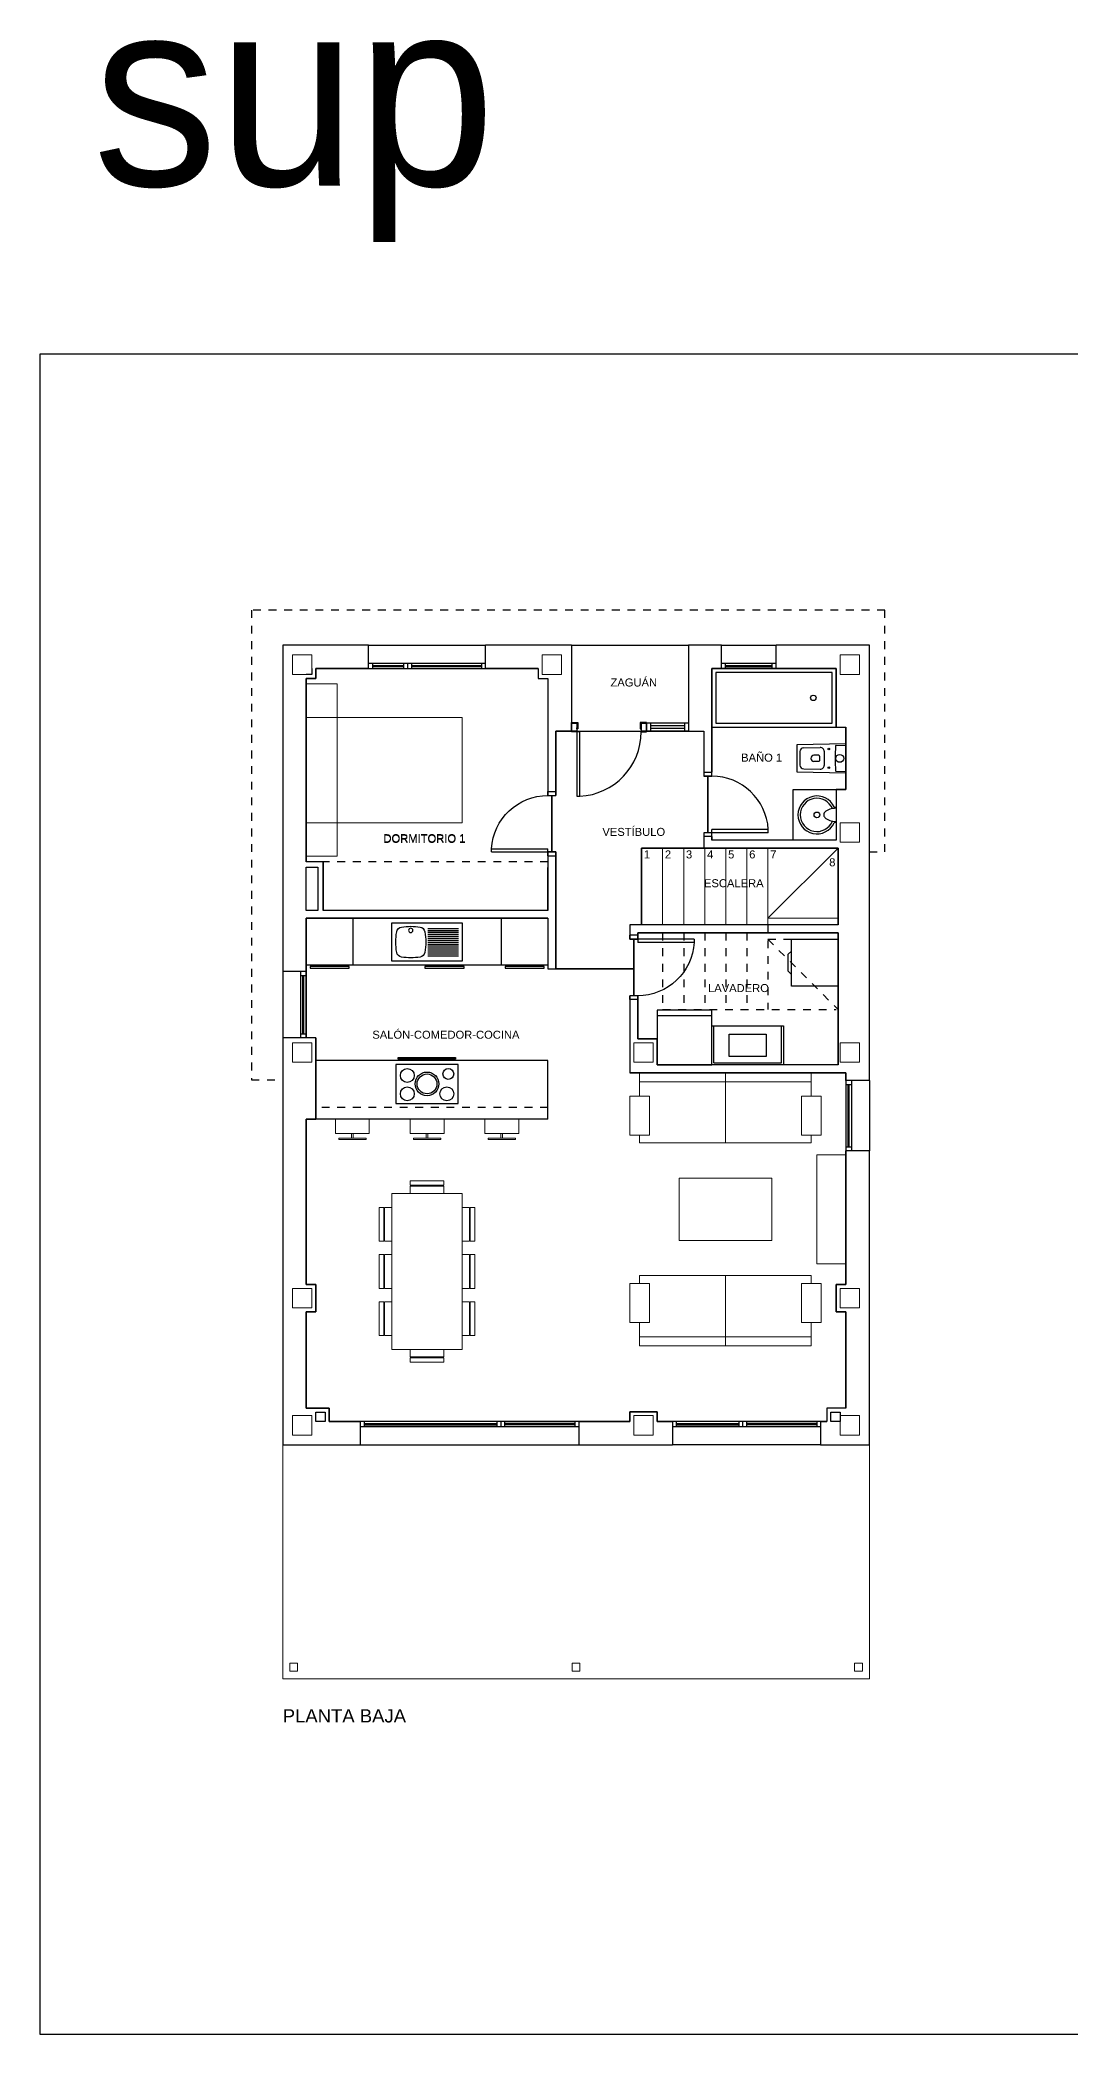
# Model space of a CAD drawing. Header units: millimetres. Extents: x 441156 to 441653, y 4514887 to 4515266.
# Drawn here: x 441363.37 to 441376.58, y 4514887.45 to 4514913.01 of the extents above; entities that cross this region are included whole.
import ezdxf
from ezdxf.enums import TextEntityAlignment as Align

# ---------------------------------------------------------------- set-up
doc = ezdxf.new("R2010")
doc.units = ezdxf.units.MM
doc.linetypes.add('CONTINUA', pattern=[0])
doc.linetypes.add('RAYITAS', pattern=[0.375, 0.25, -0.125])
doc.layers.add('01_cartela', color=6, linetype='Continuous', plot=False)
doc.layers.add('01_superficies', color=30, linetype='Continuous', plot=False)
for name, color, linetype, lineweight in [('01_muebles_B', 254, 'Continuous', 5), ('01_pilares baja', 5, 'Continuous', 20), ('01_varios', 4, 'Continuous', 0)]:
    doc.layers.add(name, color=color, linetype=linetype, lineweight=lineweight)
for name, color, linetype in [('01_muros', 1, 'Continuous'), ('01_proyección', 4, 'RAYITAS'), ('01_puertas', 2, 'Continuous'), ('01_sanitarios', 250, 'Continuous'), ('01_tabiques', 3, 'Continuous'), ('01_texto cartela', 5, 'Continuous'), ('01_textos', 7, 'Continuous'), ('01_ventanas', 2, 'Continuous')]:
    doc.layers.add(name, color=color, linetype=linetype)
doc.styles.add('Century Gothic_6', font='', dxfattribs={"height": 11})
doc.styles.add('Estilo1', font='swissel.ttf')
doc.styles.add('NIEVES2', font='sanss___.ttf')
doc.styles.get('Century Gothic_6').set_extended_font_data('Century Gothic')

# ---------------------------------------------------------------- blocks, each defined once
blk = doc.blocks.new('P725-10')
for p, q in [((-0.05, 0.824), (-0.091, 0.824)), ((-0.091, 0.824), (-0.091, 0.1)), ((-0.05, 0.824), (-0.05, 0)), ((-0.775, 0.1), (-0.825, 0.1)), ((-0.825, 0), (-0.775, 0)), ((-0.775, 0.1), (-0.775, 0)), ((0, 0.1), (-0.091, 0.1)), ((-0.05, 0), (0, 0))]:
    blk.add_line(p, q)
blk.add_arc((-0.05, 0.1), 0.725, 93.2758, 180)
blk = doc.blocks.new('duravit inodoro cisterna')
at = {"layer": '01_sanitarios', "linetype": 'Continuous'}
for p, q in [((-0.136, 0.541), (-0.14, 0.331)), ((0.086, 0.59), (-0.086, 0.59)), ((0.136, 0.541), (0.14, 0.331)), ((0.09, 0.28), (-0.09, 0.28)), ((-0.04, 0.35), (-0.04, 0.41)), ((0.03, 0.34), (-0.03, 0.34)), ((0.04, 0.35), (0.04, 0.41)), ((-0.166, 0.127), (-0.168, 0)), ((0.166, 0.127), (0.168, 0))]:
    blk.add_line(p, q, dxfattribs=at)
at = {"layer": '01_sanitarios', "linetype": 'Continuous', "flags": 128}
blk.add_lwpolyline([(0.181, 0, 0.414214), (0.185, 0.004), (0.185, 0.005), (0.175, 0.626, 0.436396), (0.171, 0.63), (-0.171, 0.63, 0.436396), (-0.175, 0.626), (-0.185, 0.005), (-0.185, 0.004, 0.414214), (-0.181, 0)], format="xyb", close=True, dxfattribs=at)
at = {"layer": '01_sanitarios', "linetype": 'Continuous'}
for centre, radius in [((-0.12, 0.22), 0.01), ((0, 0.08), 0.051), ((0.12, 0.22), 0.01)]:
    blk.add_circle(centre, radius, dxfattribs=at)
for centre, radius, start, end in [((-0.086, 0.54), 0.05, 90, 179.076), ((0.086, 0.54), 0.05, 0.924, 90), ((-0.09, 0.33), 0.05, 179.076, 270), ((0, 0.41), 0.04, 0, 180), ((-0.03, 0.35), 0.01, 180, 270), ((0.03, 0.35), 0.01, 270, 0), ((0.09, 0.33), 0.05, 270, 0.924), ((-0.159, 0.127), 0.007, 93.0641, 179.076), ((0, -2.844), 2.982, 86.9359, 93.0641), ((0.159, 0.127), 0.007, 0.924, 86.9359)]:
    blk.add_arc(centre, radius, start, end, dxfattribs=at)
blk = doc.blocks.new('lav-encimera 2')
at = {"layer": '01_sanitarios'}
for p, q in [((-0.174, -0.017), (-0.174, 0.017)), ((-0.003, 0.107), (-0.019, 0.107)), ((0, 0.104), (0, -0.104)), ((-0.003, -0.107), (-0.019, -0.107))]:
    blk.add_line(p, q, dxfattribs=at)
blk.add_circle((-0.275, 0), 0.04, dxfattribs=at)
for centre, radius, start, end in [((-0.275, 0), 0.27, 24.8749, 335.1251), ((-0.275, 0), 0.237, 22.0656, 338.0564), ((-0.122, 0), 0.0553, 135.6956, 162.5904), ((-0.047, -0.072), 0.159, 106.8165, 135.6956), ((-0.003, -0.217), 0.311, 89.383, 106.8165), ((-0.018, 0.121), 0.0142, 210.5291, 266.214), ((-0.003, 0.104), 0.003, 360, 83.3159), ((-0.122, 0), 0.0553, 197.9532, 224.3044), ((-0.047, 0.073), 0.159, 224.3044, 253.1835), ((-0.003, 0.218), 0.311, 253.1835, 270.617), ((-0.018, -0.121), 0.0142, 93.786, 149.4709), ((-0.003, -0.104), 0.003, 276.6841, 360)]:
    blk.add_arc(centre, radius, start, end, dxfattribs=at)
blk = doc.blocks.new('lavadora')
blk.add_lwpolyline([(0.6, 0), (0, 0), (0, 0.6), (0.6, 0.6)], close=True)
blk.add_lwpolyline([(0.6, 0.45), (0.64, 0.41), (0.64, 0.19), (0.6, 0.15)])
blk = doc.blocks.new('5-fuegos')
blk.add_lwpolyline([(-0.4, -0.25), (0.4, -0.25), (0.4, 0.25), (-0.4, 0.25)], close=True)
for centre, radius in [((-0.253, 0.107), 0.089), ((0, 0), 0.152), ((0, 0), 0.127), ((0.273, 0.127), 0.0693), ((-0.253, -0.127), 0.089), ((0.253, -0.127), 0.089)]:
    blk.add_circle(centre, radius)
blk = doc.blocks.new('A$C0D2B3CAA')
at = {"layer": '01_sanitarios', "ltscale": 0.5}
for p, q in [((0.49, 0.9), (0, 0.9)), ((0, 0.9), (0, 0)), ((0.07, 0.459), (0.07, 0.855)), ((0.095, 0.459), (0.095, 0.855)), ((0.12, 0.459), (0.12, 0.855)), ((0.145, 0.459), (0.145, 0.855)), ((0.17, 0.459), (0.17, 0.855)), ((0.195, 0.459), (0.195, 0.855)), ((0.22, 0.459), (0.22, 0.855)), ((0.245, 0.459), (0.245, 0.855)), ((0.27, 0.459), (0.27, 0.855)), ((0.295, 0.459), (0.295, 0.855)), ((0.32, 0.459), (0.32, 0.855)), ((0.345, 0.459), (0.345, 0.855)), ((0.37, 0.459), (0.37, 0.855)), ((0.395, 0.459), (0.395, 0.855)), ((0.42, 0.459), (0.42, 0.855)), ((0.49, 0), (0.49, 0.9)), ((0, 0), (0.49, 0))]:
    blk.add_line(p, q, dxfattribs=at)
blk.add_circle((0.394, 0.242), 0.0275, dxfattribs=at)
for centre, radius, start, end in [((0.793, 0.242), 0.75, 170.9213, 189.0787), ((0.126, 0.349), 0.075, 100.1148, 170.9213), ((0.245, -0.316), 0.75, 79.8852, 100.1148), ((0.364, 0.349), 0.075, 9.0787, 79.8852), ((-0.303, 0.242), 0.75, 350.9213, 9.0787), ((0.126, 0.135), 0.075, 189.0787, 259.8852), ((0.245, 0.8), 0.75, 259.8852, 280.1148), ((0.364, 0.135), 0.075, 280.1148, 350.9213)]:
    blk.add_arc(centre, radius, start, end, dxfattribs=at)

msp = doc.modelspace()

# ---------------------------------------------------------------- linework, layer by layer
for p, q in [((441366.859, 4514904.95), (441366.859, 4514904.875)), ((441366.859, 4514904.875), (441366.784, 4514904.875))]:
    msp.add_line(p, q)
at = {"layer": '01_cartela', "color": 1}
msp.add_lwpolyline([(441363.372, 4514908.981), (441363.372, 4514887.446), (441394.01, 4514887.446), (441394.01, 4514908.981)], close=True, dxfattribs=at)
at = {"layer": '01_muebles_B', "linetype": 'CONTINUA'}
for p, q in [((441367.184, 4514904.325), (441367.184, 4514902.975)), ((441373.259, 4514899.655), (441371.059, 4514899.655)), ((441372.159, 4514899.77), (441372.159, 4514898.87)), ((441372.159, 4514896.27), (441372.159, 4514897.17)), ((441373.259, 4514896.385), (441371.059, 4514896.385))]:
    msp.add_line(p, q, dxfattribs=at)
for points in [[(441366.784, 4514904.325), (441366.784, 4514904.755), (441367.184, 4514904.755), (441367.184, 4514904.325)], [(441368.784, 4514902.975), (441366.784, 4514902.975), (441366.784, 4514904.325), (441368.784, 4514904.325)], [(441366.784, 4514902.975), (441366.784, 4514902.544), (441367.184, 4514902.544), (441367.184, 4514902.975)], [(441370.934, 4514899.47), (441370.934, 4514898.97), (441371.184, 4514898.97), (441371.184, 4514899.47)], [(441373.384, 4514899.47), (441373.384, 4514898.97), (441373.134, 4514898.97), (441373.134, 4514899.47)], [(441367.552, 4514898.913), (441367.552, 4514898.933), (441367.202, 4514898.933), (441367.202, 4514898.913)], [(441367.386, 4514898.933), (441367.386, 4514898.989), (441367.366, 4514898.989), (441367.366, 4514898.933)], [(441368.159, 4514898.913), (441368.159, 4514898.933), (441368.509, 4514898.933), (441368.509, 4514898.913)], [(441368.324, 4514898.933), (441368.324, 4514898.989), (441368.344, 4514898.989), (441368.344, 4514898.933)], [(441369.116, 4514898.913), (441369.116, 4514898.933), (441369.466, 4514898.933), (441369.466, 4514898.913)], [(441369.281, 4514898.933), (441369.281, 4514898.989), (441369.301, 4514898.989), (441369.301, 4514898.933)], [(441373.704, 4514897.321), (441373.33, 4514897.321), (441373.33, 4514898.718), (441373.704, 4514898.718)], [(441368.118, 4514898.385), (441368.55, 4514898.385), (441368.55, 4514898.327), (441368.118, 4514898.327)], [(441368.118, 4514898.316), (441368.55, 4514898.316), (441368.55, 4514898.222), (441368.118, 4514898.222)], [(441372.753, 4514897.62), (441372.753, 4514898.42), (441371.564, 4514898.42), (441371.564, 4514897.62)], [(441367.721, 4514897.611), (441367.721, 4514898.043), (441367.779, 4514898.043), (441367.779, 4514897.611)], [(441367.79, 4514897.611), (441367.79, 4514898.043), (441367.884, 4514898.043), (441367.884, 4514897.611)], [(441367.884, 4514896.222), (441367.884, 4514898.222), (441368.784, 4514898.222), (441368.784, 4514896.222)], [(441368.878, 4514897.611), (441368.878, 4514898.043), (441368.784, 4514898.043), (441368.784, 4514897.611)], [(441368.947, 4514897.611), (441368.947, 4514898.043), (441368.889, 4514898.043), (441368.889, 4514897.611)], [(441367.721, 4514897.006), (441367.721, 4514897.438), (441367.779, 4514897.438), (441367.779, 4514897.006)], [(441367.79, 4514897.006), (441367.79, 4514897.438), (441367.884, 4514897.438), (441367.884, 4514897.006)], [(441368.878, 4514897.006), (441368.878, 4514897.438), (441368.784, 4514897.438), (441368.784, 4514897.006)], [(441368.947, 4514897.006), (441368.947, 4514897.438), (441368.889, 4514897.438), (441368.889, 4514897.006)], [(441370.934, 4514896.569), (441370.934, 4514897.069), (441371.184, 4514897.069), (441371.184, 4514896.569)], [(441373.384, 4514896.569), (441373.384, 4514897.069), (441373.134, 4514897.069), (441373.134, 4514896.569)], [(441367.721, 4514896.401), (441367.721, 4514896.833), (441367.779, 4514896.833), (441367.779, 4514896.401)], [(441367.79, 4514896.401), (441367.79, 4514896.833), (441367.884, 4514896.833), (441367.884, 4514896.401)], [(441368.878, 4514896.401), (441368.878, 4514896.833), (441368.784, 4514896.833), (441368.784, 4514896.401)], [(441368.947, 4514896.401), (441368.947, 4514896.833), (441368.889, 4514896.833), (441368.889, 4514896.401)], [(441368.118, 4514896.128), (441368.55, 4514896.128), (441368.55, 4514896.222), (441368.118, 4514896.222)], [(441368.118, 4514896.059), (441368.55, 4514896.059), (441368.55, 4514896.117), (441368.118, 4514896.117)]]:
    msp.add_lwpolyline(points, close=True, dxfattribs=at)
for points in [[(441371.059, 4514899.47), (441371.059, 4514899.77), (441373.259, 4514899.77), (441373.259, 4514899.47)], [(441367.159, 4514899.175), (441367.159, 4514898.989), (441367.594, 4514898.989), (441367.594, 4514899.175)], [(441368.552, 4514899.175), (441368.552, 4514898.989), (441368.117, 4514898.989), (441368.117, 4514899.175)], [(441369.509, 4514899.175), (441369.509, 4514898.989), (441369.074, 4514898.989), (441369.074, 4514899.175)], [(441373.259, 4514898.97), (441373.259, 4514898.87), (441371.059, 4514898.87), (441371.059, 4514898.97)], [(441373.259, 4514897.069), (441373.259, 4514897.17), (441371.059, 4514897.17), (441371.059, 4514897.069)], [(441371.059, 4514896.569), (441371.059, 4514896.27), (441373.259, 4514896.27), (441373.259, 4514896.569)]]:
    msp.add_lwpolyline(points, dxfattribs=at)
at = {"layer": '01_muros'}
for p, q in [((441366.484, 4514905.25), (441366.484, 4514901.067)), ((441367.584, 4514905.25), (441366.484, 4514905.25)), ((441367.584, 4514904.95), (441367.584, 4514905.25)), ((441370.184, 4514905.25), (441369.084, 4514905.25)), ((441369.084, 4514904.95), (441369.084, 4514905.25)), ((441370.184, 4514905.25), (441370.184, 4514904.15)), ((441371.684, 4514905.25), (441371.684, 4514904.15)), ((441372.109, 4514905.25), (441371.684, 4514905.25)), ((441372.109, 4514904.95), (441372.109, 4514905.25)), ((441374.004, 4514905.25), (441372.809, 4514905.25)), ((441372.809, 4514904.95), (441372.809, 4514905.25)), ((441374.004, 4514899.67), (441374.004, 4514905.25)), ((441366.784, 4514901.067, 0), (441366.484, 4514901.067, 0)), ((441366.484, 4514900.217), (441366.484, 4514895)), ((441366.909, 4514900.217, 0), (441366.484, 4514900.217, 0)), ((441374.004, 4514899.67, 0), (441373.704, 4514899.67, 0)), ((441374.004, 4514898.77, 0), (441373.704, 4514898.77, 0)), ((441374.004, 4514895), (441374.004, 4514898.77)), ((441367.479, 4514895.3), (441367.479, 4514895)), ((441370.279, 4514895.3, 0), (441370.279, 4514895, 0)), ((441371.479, 4514895.3, 0), (441371.479, 4514895, 0)), ((441373.379, 4514895.3, 0), (441373.379, 4514895, 0)), ((441366.484, 4514895), (441367.479, 4514895)), ((441370.279, 4514895, 0), (441371.479, 4514895, 0)), ((441373.379, 4514895), (441374.004, 4514895))]:
    msp.add_line(p, q, dxfattribs=at)
at = {"layer": '01_pilares baja'}
for points in [[(441366.859, 4514904.875), (441366.609, 4514904.875), (441366.609, 4514905.125), (441366.859, 4514905.125), (441366.859, 4514904.875)], [(441370.059, 4514904.875), (441369.809, 4514904.875), (441369.809, 4514905.125), (441370.059, 4514905.125), (441370.059, 4514904.875)], [(441373.629, 4514905.125), (441373.879, 4514905.125), (441373.879, 4514904.875), (441373.629, 4514904.875), (441373.629, 4514905.125)], [(441373.629, 4514902.975), (441373.879, 4514902.975), (441373.879, 4514902.725), (441373.629, 4514902.725), (441373.629, 4514902.975)], [(441366.859, 4514899.905), (441366.609, 4514899.905), (441366.609, 4514900.155), (441366.859, 4514900.155), (441366.859, 4514899.905)], [(441371.234, 4514899.905), (441370.984, 4514899.905), (441370.984, 4514900.155), (441371.234, 4514900.155), (441371.234, 4514899.905)], [(441373.629, 4514899.905), (441373.879, 4514899.905), (441373.879, 4514900.155), (441373.629, 4514900.155), (441373.629, 4514899.905)], [(441366.859, 4514896.755), (441366.609, 4514896.755), (441366.609, 4514897.005), (441366.859, 4514897.005), (441366.859, 4514896.755)], [(441373.629, 4514896.755), (441373.879, 4514896.755), (441373.879, 4514897.005), (441373.629, 4514897.005), (441373.629, 4514896.755)], [(441366.859, 4514895.125), (441366.609, 4514895.125), (441366.609, 4514895.375), (441366.859, 4514895.375), (441366.859, 4514895.125)], [(441371.234, 4514895.125), (441370.984, 4514895.125), (441370.984, 4514895.375), (441371.234, 4514895.375), (441371.234, 4514895.125)], [(441373.629, 4514895.125), (441373.879, 4514895.125), (441373.879, 4514895.375), (441373.629, 4514895.375), (441373.629, 4514895.125)]]:
    msp.add_lwpolyline(points, close=True, dxfattribs=at)
at = {"layer": '01_proyección', "color": 120, "ltscale": 0.25}
for p, q in [((441369.884, 4514902.475), (441367.004, 4514902.475)), ((441372.704, 4514901.665), (441372.704, 4514900.58)), ((441371.354, 4514901.565), (441371.354, 4514900.58)), ((441371.624, 4514901.565), (441371.624, 4514900.58)), ((441371.894, 4514901.565), (441371.894, 4514900.58)), ((441372.164, 4514901.565), (441372.164, 4514900.58)), ((441372.434, 4514901.565), (441372.434, 4514900.58)), ((441372.704, 4514901.48), (441373.604, 4514901.48)), ((441372.704, 4514901.48), (441373.604, 4514900.58)), ((441371.354, 4514900.58), (441373.579, 4514900.58)), ((441369.884, 4514899.325), (441366.909, 4514899.325))]:
    msp.add_line(p, q, dxfattribs=at)
at = {"layer": '01_proyección', "color": 120, "ltscale": 0.25, "elevation": 0}
msp.add_lwpolyline([(441374.004, 4514902.6), (441374.204, 4514902.6), (441374.204, 4514905.7), (441366.084, 4514905.7), (441366.084, 4514899.68), (441366.484, 4514899.68)], dxfattribs=at)
at = {"layer": '01_puertas', "color": 2, "linetype": 'CONTINUA'}
for p, q in [((441370.194, 4514904.15), (441370.254, 4514904.15)), ((441370.254, 4514904.18), (441370.254, 4514904.15)), ((441370.269, 4514904.25), (441370.269, 4514904.19)), ((441371.064, 4514904.25), (441371.064, 4514904.19)), ((441371.079, 4514904.18), (441371.079, 4514904.15)), ((441371.149, 4514904.25), (441371.149, 4514904.15)), ((441371.684, 4514904.25), (441371.149, 4514904.25)), ((441371.684, 4514904.15), (441371.149, 4514904.15)), ((441371.199, 4514904.25), (441371.199, 4514904.15)), ((441371.634, 4514904.217), (441371.199, 4514904.217)), ((441371.634, 4514904.182), (441371.199, 4514904.182)), ((441371.634, 4514904.25), (441371.634, 4514904.15))]:
    msp.add_line(p, q, dxfattribs=at)
for points in [[(441370.269, 4514904.26), (441370.269, 4514904.25), (441370.184, 4514904.25), (441370.184, 4514904.26)], [(441370.254, 4514904.15), (441370.184, 4514904.15), (441370.184, 4514904.25), (441370.254, 4514904.25)], [(441370.254, 4514904.15), (441370.254, 4514904.14), (441370.184, 4514904.14), (441370.184, 4514904.15)], [(441370.269, 4514904.19), (441370.269, 4514904.18), (441370.254, 4514904.18), (441370.254, 4514904.19)], [(441370.254, 4514904.14), (441370.254, 4514903.315), (441370.294, 4514903.315), (441370.294, 4514904.14)], [(441371.064, 4514904.26), (441371.064, 4514904.25), (441371.149, 4514904.25), (441371.149, 4514904.26)], [(441371.064, 4514904.19), (441371.064, 4514904.18), (441371.079, 4514904.18), (441371.079, 4514904.19)], [(441371.079, 4514904.15), (441371.079, 4514904.14), (441371.149, 4514904.14), (441371.149, 4514904.15)]]:
    msp.add_lwpolyline(points, close=True, dxfattribs=at)
for points in [[(441371.079, 4514904.25), (441371.079, 4514904.15)], [(441371.149, 4514904.15), (441371.149, 4514904.25)]]:
    msp.add_lwpolyline(points, dxfattribs=at)
msp.add_arc((441370.252, 4514904.14), 0.827, 272.8856, 359.9505, dxfattribs=at)
at = {"layer": '01_sanitarios', "linetype": 'CONTINUA'}
for p, q in [((441373.029, 4514903.401, 0), (441373.579, 4514903.401, 0)), ((441373.029, 4514902.75), (441373.029, 4514903.401)), ((441367.384, 4514901.75), (441367.384, 4514901.15)), ((441369.284, 4514901.75), (441369.284, 4514901.15)), ((441369.884, 4514901.15), (441366.784, 4514901.15)), ((441371.984, 4514900.5), (441371.284, 4514900.5)), ((441372.009, 4514899.895), (441372.009, 4514900.37)), ((441372.879, 4514899.895), (441372.879, 4514900.37)), ((441369.884, 4514899.925), (441366.909, 4514899.925)), ((441369.884, 4514899.175), (441369.884, 4514899.925)), ((441372.009, 4514899.895), (441372.879, 4514899.895)), ((441369.884, 4514899.175), (441366.909, 4514899.175))]:
    msp.add_line(p, q, dxfattribs=at)
for points in [[(441373.579, 4514904.2), (441373.579, 4514904.95), (441371.984, 4514904.95), (441371.984, 4514904.2)], [(441373.529, 4514904.25), (441373.529, 4514904.9), (441372.034, 4514904.9), (441372.034, 4514904.25)], [(441368.308, 4514901.13), (441368.308, 4514901.11), (441368.808, 4514901.11), (441368.808, 4514901.13)], [(441369.334, 4514901.13), (441369.334, 4514901.11), (441369.834, 4514901.11), (441369.834, 4514901.13)], [(441371.284, 4514900.57), (441371.284, 4514899.87), (441371.984, 4514899.87), (441371.984, 4514900.57)], [(441371.984, 4514900.37), (441372.904, 4514900.37), (441372.904, 4514899.87), (441371.984, 4514899.87)], [(441368.701, 4514899.945), (441367.966, 4514899.945), (441367.966, 4514899.965), (441368.701, 4514899.965)]]:
    msp.add_lwpolyline(points, close=True, dxfattribs=at)
at = {"layer": '01_sanitarios', "linetype": 'CONTINUA', "elevation": 0}
for points in [[(441366.837, 4514901.13), (441366.837, 4514901.11), (441367.337, 4514901.11), (441367.337, 4514901.13)], [(441372.208, 4514900.263), (441372.68, 4514900.263), (441372.68, 4514899.977), (441372.208, 4514899.977)]]:
    msp.add_lwpolyline(points, close=True, dxfattribs=at)
at = {"layer": '01_sanitarios', "linetype": 'CONTINUA'}
msp.add_circle((441373.285, 4514904.575), 0.035, dxfattribs=at)
at = {"layer": '01_superficies', "linetype": 'CONTINUA', "elevation": 0}
msp.add_lwpolyline([(441366.909, 4514904.95), (441369.759, 4514904.95), (441369.759, 4514904.825), (441369.884, 4514904.825), (441369.884, 4514903.325), (441369.934, 4514903.325), (441369.934, 4514902.6), (441369.884, 4514902.6), (441369.884, 4514901.85), (441367.004, 4514901.85), (441367.004, 4514902.475), (441366.784, 4514902.475), (441366.784, 4514904.825), (441366.909, 4514904.825), (441366.909, 4514904.95)], dxfattribs=at)
at = {"layer": '01_superficies', "linetype": 'CONTINUA'}
for points in [[(441371.984, 4514904.95), (441373.579, 4514904.95), (441373.579, 4514904.2), (441373.704, 4514904.2), (441373.704, 4514903.4), (441373.579, 4514903.401), (441373.579, 4514902.75), (441371.984, 4514902.75), (441371.984, 4514902.847), (441371.934, 4514902.847), (441371.934, 4514903.572), (441371.984, 4514903.572)], [(441369.984, 4514904.15), (441371.884, 4514904.15), (441371.884, 4514903.572), (441371.934, 4514903.572), (441371.934, 4514902.847), (441371.884, 4514902.847), (441371.884, 4514902.65), (441371.084, 4514902.65), (441371.084, 4514901.665), (441370.934, 4514901.665), (441370.934, 4514901.482), (441370.984, 4514901.482), (441370.984, 4514901.1), (441369.984, 4514901.1), (441369.984, 4514902.6), (441369.934, 4514902.6), (441369.934, 4514903.325), (441369.984, 4514903.325)], [(441371.084, 4514902.65), (441373.604, 4514902.65), (441373.604, 4514901.665), (441371.084, 4514901.665)], [(441369.984, 4514901.1), (441370.984, 4514901.1), (441370.984, 4514900.757), (441370.934, 4514900.757), (441370.934, 4514899.77), (441373.704, 4514899.77), (441373.704, 4514897.055), (441373.579, 4514897.055), (441373.579, 4514896.705), (441373.704, 4514896.705), (441373.704, 4514895.47), (441373.459, 4514895.47), (441373.459, 4514895.3), (441371.284, 4514895.3), (441371.284, 4514895.425), (441370.934, 4514895.425), (441370.934, 4514895.3), (441367.079, 4514895.3), (441367.079, 4514895.47), (441366.784, 4514895.47), (441366.784, 4514896.705), (441366.909, 4514896.705), (441366.909, 4514897.055), (441366.784, 4514897.055), (441366.784, 4514899.175), (441366.909, 4514899.175), (441366.909, 4514900.155), (441366.909, 4514900.217), (441366.784, 4514900.217), (441366.784, 4514901.75), (441369.884, 4514901.75), (441369.884, 4514901.1), (441369.984, 4514901.1)]]:
    msp.add_lwpolyline(points, close=True, dxfattribs=at)
msp.add_lwpolyline([(441370.984, 4514901.482), (441371.034, 4514901.482), (441371.034, 4514901.565), (441373.604, 4514901.565), (441373.604, 4514899.87), (441371.284, 4514899.87), (441371.284, 4514900.205), (441371.034, 4514900.205), (441371.034, 4514900.757), (441370.984, 4514900.757), (441370.984, 4514901.482)], dxfattribs=at)
at = {"layer": '01_tabiques'}
for p, q in [((441367.584, 4514904.95), (441366.909, 4514904.95)), ((441366.909, 4514904.95, 0), (441366.909, 4514904.825, 0)), ((441369.759, 4514904.95), (441369.084, 4514904.95, 0)), ((441369.759, 4514904.95, 0), (441369.759, 4514904.825, 0)), ((441371.984, 4514904.95), (441371.984, 4514903.622)), ((441372.109, 4514904.95), (441371.984, 4514904.95)), ((441373.579, 4514904.95), (441372.809, 4514904.95)), ((441373.579, 4514904.95, 0), (441373.579, 4514904.2, 0)), ((441366.784, 4514904.825), (441366.784, 4514902.475)), ((441366.909, 4514904.825, 0), (441366.784, 4514904.825, 0)), ((441369.759, 4514904.825, 0), (441369.884, 4514904.825, 0)), ((441369.884, 4514904.825), (441369.884, 4514903.375)), ((441369.984, 4514904.15), (441369.984, 4514903.375)), ((441370.184, 4514904.15), (441369.984, 4514904.15)), ((441371.684, 4514904.15), (441371.884, 4514904.15)), ((441371.884, 4514904.15), (441371.884, 4514903.622)), ((441373.579, 4514904.2), (441373.704, 4514904.2)), ((441373.704, 4514903.4), (441373.704, 4514904.2)), ((441371.884, 4514903.622), (441371.984, 4514903.622)), ((441369.884, 4514903.375), (441369.984, 4514903.375)), ((441373.579, 4514903.4), (441373.704, 4514903.4)), ((441373.579, 4514903.4, 0), (441373.579, 4514902.75, 0)), ((441371.984, 4514902.797), (441371.884, 4514902.797)), ((441371.884, 4514902.797), (441371.884, 4514902.65)), ((441373.604, 4514902.65), (441371.884, 4514902.65)), ((441371.984, 4514902.797), (441371.984, 4514902.75)), ((441373.579, 4514902.75), (441371.984, 4514902.75)), ((441373.604, 4514901.665), (441373.604, 4514902.65)), ((441367.004, 4514902.475), (441366.784, 4514902.475)), ((441367.004, 4514902.475), (441367.004, 4514901.85)), ((441369.884, 4514902.55), (441369.884, 4514901.85)), ((441369.884, 4514902.55), (441369.984, 4514902.55)), ((441369.884, 4514901.85), (441369.884, 4514902.4)), ((441369.984, 4514902.55), (441369.984, 4514901.1)), ((441369.884, 4514901.85), (441367.004, 4514901.85)), ((441369.884, 4514901.85), (441367.004, 4514901.85)), ((441369.884, 4514901.75), (441366.784, 4514901.75)), ((441366.784, 4514901.75), (441366.784, 4514901.067)), ((441369.884, 4514901.75), (441369.884, 4514901.1)), ((441373.604, 4514901.665), (441370.934, 4514901.665)), ((441370.934, 4514901.665), (441370.934, 4514901.532)), ((441371.034, 4514901.532), (441370.934, 4514901.532)), ((441373.604, 4514901.565), (441371.034, 4514901.565)), ((441371.034, 4514901.565), (441371.034, 4514901.532)), ((441373.604, 4514899.87), (441373.604, 4514901.565)), ((441369.884, 4514901.1), (441369.984, 4514901.1)), ((441370.934, 4514900.707), (441370.934, 4514899.77)), ((441371.034, 4514900.707), (441370.934, 4514900.707)), ((441371.034, 4514900.707), (441371.034, 4514900.205)), ((441366.909, 4514900.217, 0), (441366.909, 4514899.175, 0)), ((441371.034, 4514900.205), (441371.284, 4514900.205)), ((441371.284, 4514900.205), (441371.284, 4514899.87)), ((441373.604, 4514899.87), (441371.284, 4514899.87)), ((441373.704, 4514899.77), (441370.934, 4514899.77)), ((441373.704, 4514899.67), (441373.704, 4514899.77)), ((441366.784, 4514899.175), (441366.784, 4514897.055)), ((441366.909, 4514899.175), (441366.784, 4514899.175)), ((441373.704, 4514897.055), (441373.704, 4514898.77, 0)), ((441373.579, 4514896.705, 0), (441373.579, 4514897.055, 0)), ((441373.579, 4514897.055, 0), (441373.704, 4514897.055, 0)), ((441366.784, 4514896.705), (441366.784, 4514895.47)), ((441373.704, 4514896.705, 0), (441373.579, 4514896.705, 0)), ((441373.704, 4514895.47), (441373.704, 4514896.705)), ((441366.784, 4514895.47), (441367.079, 4514895.47)), ((441367.079, 4514895.47), (441367.079, 4514895.3)), ((441373.704, 4514895.47), (441373.459, 4514895.47)), ((441373.459, 4514895.47), (441373.459, 4514895.3, 0)), ((441367.079, 4514895.3), (441367.479, 4514895.3)), ((441370.279, 4514895.3, 0), (441370.934, 4514895.3, 0)), ((441371.479, 4514895.3, 0), (441371.284, 4514895.3, 0)), ((441371.284, 4514895.3), (441371.479, 4514895.3)), ((441373.379, 4514895.3), (441373.459, 4514895.3))]:
    msp.add_line(p, q, dxfattribs=at)
for points in [[(441366.784, 4514902.405), (441366.934, 4514902.405), (441366.934, 4514901.85), (441366.784, 4514901.85)], [(441366.909, 4514895.42), (441367.029, 4514895.42), (441367.029, 4514895.3), (441366.909, 4514895.3)], [(441373.509, 4514895.42), (441373.629, 4514895.42), (441373.629, 4514895.3), (441373.509, 4514895.3)]]:
    msp.add_lwpolyline(points, close=True, dxfattribs=at)
at = {"layer": '01_tabiques', "elevation": 0}
msp.add_lwpolyline([(441366.784, 4514897.055), (441366.909, 4514897.055), (441366.909, 4514896.705), (441366.784, 4514896.705)], dxfattribs=at)
at = {"layer": '01_tabiques'}
msp.add_lwpolyline([(441370.934, 4514895.3), (441370.934, 4514895.425), (441371.284, 4514895.425), (441371.284, 4514895.3)], dxfattribs=at)
at = {"layer": '01_varios', "linetype": 'CONTINUA'}
for p, q in [((441371.084, 4514901.665), (441371.084, 4514902.65)), ((441371.284, 4514902.65), (441371.084, 4514902.65)), ((441371.884, 4514902.65), (441371.159, 4514902.65)), ((441371.354, 4514901.665), (441371.354, 4514902.65)), ((441371.624, 4514901.665), (441371.624, 4514902.65)), ((441371.894, 4514901.665), (441371.894, 4514902.65)), ((441372.164, 4514901.665), (441372.164, 4514902.65)), ((441372.434, 4514901.665), (441372.434, 4514902.65)), ((441372.704, 4514901.665), (441372.704, 4514902.65)), ((441372.704, 4514901.75), (441373.604, 4514902.65)), ((441372.704, 4514901.75), (441373.604, 4514901.75)), ((441366.484, 4514895), (441366.484, 4514892)), ((441374.004, 4514895), (441374.004, 4514892)), ((441366.484, 4514892, 0), (441374.004, 4514892))]:
    msp.add_line(p, q, dxfattribs=at)
at = {"layer": '01_varios', "linetype": 'CONTINUA', "elevation": 0}
for points in [[(441366.674, 4514892.2), (441366.574, 4514892.2), (441366.574, 4514892.1), (441366.674, 4514892.1)], [(441370.294, 4514892.2), (441370.194, 4514892.2), (441370.194, 4514892.1), (441370.294, 4514892.1)]]:
    msp.add_lwpolyline(points, close=True, dxfattribs=at)
at = {"layer": '01_varios', "linetype": 'CONTINUA'}
msp.add_lwpolyline([(441373.814, 4514892.2), (441373.914, 4514892.2), (441373.914, 4514892.1), (441373.814, 4514892.1)], close=True, dxfattribs=at)
at = {"layer": '01_ventanas', "color": 2, "linetype": 'CONTINUA'}
for p, q in [((441367.584, 4514905.25), (441369.084, 4514905.25)), ((441370.184, 4514905.25), (441371.684, 4514905.25)), ((441372.109, 4514905.25), (441372.809, 4514905.25)), ((441367.584, 4514905.02, 0), (441369.084, 4514905.02, 0)), ((441367.584, 4514904.95, 0), (441369.084, 4514904.95, 0)), ((441367.634, 4514905.02), (441367.634, 4514904.95)), ((441367.634, 4514904.992), (441368.034, 4514904.992, 0)), ((441367.634, 4514904.978), (441368.034, 4514904.978, 0)), ((441368.034, 4514905.02, 0), (441368.034, 4514904.95, 0)), ((441368.084, 4514905.02, 0), (441368.084, 4514904.95, 0)), ((441368.134, 4514905.02, 0), (441368.134, 4514904.95, 0)), ((441368.134, 4514904.992, 0), (441369.034, 4514904.992, 0)), ((441368.134, 4514904.978, 0), (441369.034, 4514904.978, 0)), ((441369.034, 4514905.02, 0), (441369.034, 4514904.95, 0)), ((441372.109, 4514905.02), (441372.809, 4514905.02)), ((441372.109, 4514904.95), (441372.809, 4514904.95)), ((441372.159, 4514904.95), (441372.159, 4514905.02)), ((441372.159, 4514904.992), (441372.759, 4514904.992)), ((441372.159, 4514904.978), (441372.759, 4514904.978)), ((441372.759, 4514904.95), (441372.759, 4514905.02)), ((441366.484, 4514901.067), (441366.484, 4514900.217)), ((441366.714, 4514901.067), (441366.714, 4514900.217)), ((441366.784, 4514901.067), (441366.784, 4514900.217)), ((441366.714, 4514901.017), (441366.784, 4514901.017)), ((441366.742, 4514900.267), (441366.742, 4514901.017)), ((441366.756, 4514900.267), (441366.756, 4514901.017)), ((441366.714, 4514900.267), (441366.784, 4514900.267)), ((441373.704, 4514899.67, 0), (441373.704, 4514898.77, 0)), ((441373.704, 4514899.62, 0), (441373.774, 4514899.62, 0)), ((441373.732, 4514898.82, 0), (441373.732, 4514899.62, 0)), ((441373.746, 4514898.82, 0), (441373.746, 4514899.62, 0)), ((441373.774, 4514899.67, 0), (441373.774, 4514898.77, 0)), ((441374.004, 4514899.67, 0), (441374.004, 4514898.77, 0)), ((441373.704, 4514898.82, 0), (441373.774, 4514898.82, 0)), ((441370.279, 4514895.3, 0), (441367.479, 4514895.3)), ((441370.279, 4514895.23, 0), (441367.479, 4514895.23)), ((441367.529, 4514895.3), (441367.529, 4514895.23)), ((441367.529, 4514895.272, 0), (441369.229, 4514895.272, 0)), ((441367.529, 4514895.258, 0), (441369.229, 4514895.258, 0)), ((441369.229, 4514895.3, 0), (441369.229, 4514895.23, 0)), ((441369.279, 4514895.3, 0), (441369.279, 4514895.23, 0)), ((441369.329, 4514895.3, 0), (441369.329, 4514895.23, 0)), ((441370.229, 4514895.272, 0), (441369.329, 4514895.272, 0)), ((441370.229, 4514895.258, 0), (441369.329, 4514895.258, 0)), ((441370.229, 4514895.3, 0), (441370.229, 4514895.23, 0)), ((441373.379, 4514895.3, 0), (441371.479, 4514895.3, 0)), ((441373.379, 4514895.23, 0), (441371.479, 4514895.23, 0)), ((441371.529, 4514895.3, 0), (441371.529, 4514895.23, 0)), ((441371.529, 4514895.272, 0), (441372.329, 4514895.272, 0)), ((441371.529, 4514895.258, 0), (441372.329, 4514895.258, 0)), ((441372.329, 4514895.3, 0), (441372.329, 4514895.23, 0)), ((441372.379, 4514895.3, 0), (441372.379, 4514895.23, 0)), ((441372.429, 4514895.3, 0), (441372.429, 4514895.23, 0)), ((441373.329, 4514895.272, 0), (441372.429, 4514895.272, 0)), ((441373.329, 4514895.258, 0), (441372.429, 4514895.258, 0)), ((441373.329, 4514895.3, 0), (441373.329, 4514895.23, 0)), ((441367.479, 4514895), (441370.279, 4514895, 0)), ((441373.379, 4514895, 0), (441371.479, 4514895, 0))]:
    msp.add_line(p, q, dxfattribs=at)

# ---------------------------------------------------------------- block references
at = {"layer": '01_puertas', "color": 2, "linetype": 'CONTINUA', "rotation": 270.0000000010788}
msp.add_blockref('P725-10', (441371.884, 4514902.797), dxfattribs=at)
at = {"layer": '01_puertas', "color": 2, "linetype": 'CONTINUA', "xscale": -1}
for p, rotation in [((441369.984, 4514902.55), 89.9999999953176), ((441370.934, 4514901.532), 269.9999999989208)]:
    msp.add_blockref('P725-10', p, dxfattribs=dict(at, rotation=rotation))
at = {"layer": '01_sanitarios', "linetype": 'CONTINUA'}
for name, p, rotation in [('duravit inodoro cisterna', (441373.704, 4514903.8), 89.99999999999999), ('lavadora', (441373.604, 4514901.48, 0), 180), ('5-fuegos', (441368.334, 4514899.627), 0.004195340002118353)]:
    msp.add_blockref(name, p, dxfattribs=dict(at, rotation=rotation))
at = {"layer": '01_sanitarios', "linetype": 'CONTINUA', "xscale": 0.9000000000000002, "yscale": 0.9000000000000002, "zscale": 0.9000000000000002}
msp.add_blockref('lav-encimera 2', (441373.579, 4514903.075, 0), dxfattribs=at)
at = {"layer": '01_sanitarios', "linetype": 'CONTINUA', "xscale": -1, "rotation": 270}
msp.add_blockref('A$C0D2B3CAA', (441367.884, 4514901.2), dxfattribs=at)

# ---------------------------------------------------------------- texts
at = {"layer": '01_texto cartela', "color": 1, "insert": (441364.051, 4514913.533), "char_height": 2.3929, "width": 27.31448, "attachment_point": 1, "style": 'Century Gothic_6'}
msp.add_mtext('sup', dxfattribs=at)
at = {"layer": '01_textos', "style": 'NIEVES2'}
for s, height, p in [('ZAGUÁN', 0.1026, (441370.984, 4514904.721, 0)), ('BAÑO 1', 0.1026, (441372.623, 4514903.758, 0)), ('VESTÍBULO', 0.1026, (441370.984, 4514902.806, 0)), ('DORMITORIO 1', 0.10256, (441368.301, 4514902.726, 0)), ('DORMITORIO 1', 0.10256, (441368.301, 4514902.716, 0)), ('1', 0.103, (441371.153, 4514902.517)), ('2', 0.103, (441371.423, 4514902.517)), ('3', 0.103, (441371.693, 4514902.517)), ('4', 0.103, (441371.963, 4514902.517)), ('5', 0.103, (441372.233, 4514902.517)), ('6', 0.103, (441372.503, 4514902.517)), ('7', 0.103, (441372.773, 4514902.517)), ('8', 0.103, (441373.529, 4514902.416)), ('ESCALERA', 0.1026, (441372.266, 4514902.148, 0)), ('LAVADERO', 0.1026, (441372.326, 4514900.804, 0)), ('SALÓN-COMEDOR-COCINA', 0.10256, (441368.576, 4514900.206, 0)), ('SALÓN-COMEDOR-COCINA', 0.10256, (441368.576, 4514900.206, 0))]:
    msp.add_text(s, height=height, dxfattribs=at).set_placement(p, align=Align.CENTER)
at = {"layer": '01_textos', "color": 5, "style": 'Estilo1'}
msp.add_text('PLANTA BAJA', height=0.16973, dxfattribs=at).set_placement((441366.484, 4514891.441))

doc.saveas('drawing.dxf')
